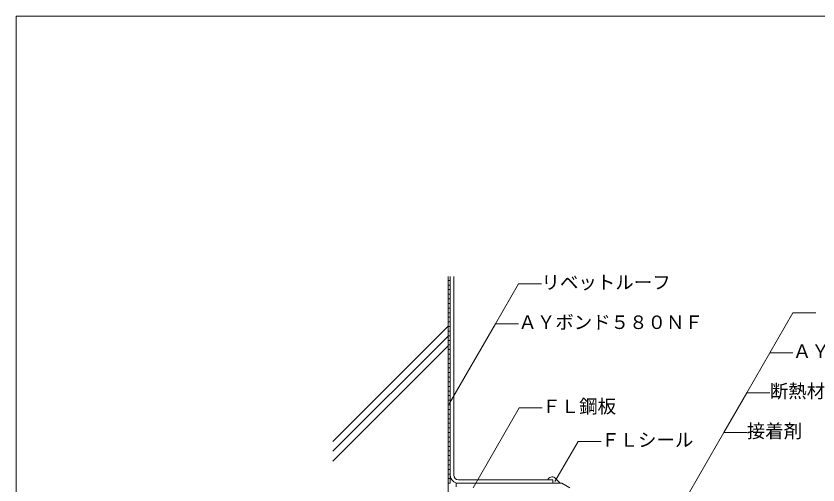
# Model space of a CAD drawing. Units: millimetres, scale not verified. Extents: x -1684 to 270, y -189 to 204.
# Drawn here: x -270 to 77.7, y -19.5 to 184 of the extents above; entities that cross this region are included whole.
import ezdxf
from ezdxf.enums import TextEntityAlignment as Align

# ---------------------------------------------------------------- set-up
doc = ezdxf.new("R2010")
doc.units = ezdxf.units.MM
doc.header["$LTSCALE"] = 2
for name, color, linetype, lineweight in [('1-2_ハッチング', 4, 'Continuous', 9), ('1-4_リベットルーフ', 6, 'Continuous', 18), ('1-8_下地など', 33, 'Continuous', 18), ('1-A_元図・躯体', 7, 'Continuous', 18), ('E-E', 7, 'Continuous', 18), ('F-F', 7, 'Continuous', 18)]:
    doc.layers.add(name, color=color, linetype=linetype, lineweight=lineweight)
doc.styles.add('ＭＳ ゴシック', font='')
doc.styles.get('ＭＳ ゴシック').set_extended_font_data('MS Gothic')

msp = doc.modelspace()

# ---------------------------------------------------------------- linework, layer by layer
at = {"layer": '1-2_ハッチング'}
msp.add_line((-36.396, -16.369), (-34.448, -18.317), dxfattribs=at)
for centre, start, end in [((-37.619, -17.951), 52.31499, 157.97569), ((-33.165, -16.783), 230.0955, 253.5932)]:
    msp.add_arc(centre, 2, start, end, dxfattribs=at)
at = {"layer": '1-4_リベットルーフ'}
for p, q in [((-81.718, -15.201), (-81.718, 70.943)), ((-80.218, -15.201), (-80.218, 70.943)), ((-78.218, -17.201), (-37.218, -17.201)), ((-37.218, -18.701), (-37.218, -17.201)), ((-79.218, -18.701), (-33.316, -18.701)), ((-79.218, -18.701), (-79.218, -20.201)), ((-33.316, -18.701), (-29.852, -20.701))]:
    msp.add_line(p, q, dxfattribs=at)
for radius in [3.5, 2]:
    msp.add_arc((-78.218, -15.201), radius, 180, 270, dxfattribs=at)
at = {"layer": '1-8_下地など'}
for p, q in [((-82.718, 70.943), (-82.718, -18.701)), ((-81.718, 70.943), (-81.718, -18.701)), ((-82.718, 69.299), (-81.718, 69.299)), ((-82.718, 67.299), (-81.718, 67.299)), ((-82.718, 65.299), (-81.718, 65.299)), ((-82.718, 63.299), (-81.718, 63.299)), ((-82.718, 61.299), (-81.718, 61.299)), ((-82.718, 59.299), (-81.718, 59.299)), ((-82.718, 57.299), (-81.718, 57.299)), ((-82.718, 55.299), (-81.718, 55.299)), ((-82.718, 53.299), (-81.718, 53.299)), ((-82.718, 51.299), (-81.718, 51.299)), ((-82.718, 49.299), (-81.718, 49.299)), ((-82.718, 47.299), (-81.718, 47.299)), ((-82.718, 45.299), (-81.718, 45.299)), ((-82.718, 43.299), (-81.718, 43.299)), ((-82.718, 41.299), (-81.718, 41.299)), ((-82.718, 39.299), (-81.718, 39.299)), ((-82.718, 37.299), (-81.718, 37.299)), ((-82.718, 35.299), (-81.718, 35.299)), ((-82.718, 33.299), (-81.718, 33.299)), ((-82.718, 31.299), (-81.718, 31.299)), ((-82.718, 29.299), (-81.718, 29.299)), ((-82.718, 27.299), (-81.718, 27.299)), ((-82.718, 25.299), (-81.718, 25.299)), ((-82.718, 23.299), (-81.718, 23.299)), ((-82.718, 21.299), (-81.718, 21.299)), ((-82.718, 19.299), (-81.718, 19.299)), ((-82.718, 17.299), (-81.718, 17.299)), ((-82.718, 15.299), (-81.718, 15.299)), ((-82.718, 13.299), (-81.718, 13.299)), ((-82.718, 11.299), (-81.718, 11.299)), ((-82.718, 9.299), (-81.718, 9.299)), ((-82.718, 7.299), (-81.718, 7.299)), ((-82.718, 5.299), (-81.718, 5.299)), ((-82.718, 3.299), (-81.718, 3.299)), ((-82.718, 1.299), (-81.718, 1.299)), ((-82.718, -0.701), (-81.718, -0.701)), ((-82.718, -2.701), (-81.718, -2.701)), ((-82.718, -4.701), (-81.718, -4.701)), ((-82.718, -6.701), (-81.718, -6.701)), ((-82.718, -8.701), (-81.718, -8.701)), ((-82.718, -10.701), (-81.718, -10.701)), ((-82.718, -12.701), (-81.718, -12.701)), ((-82.718, -14.701), (-81.718, -14.701)), ((-82.718, -16.701), (-81.718, -16.701)), ((-82.718, -18.701), (-81.718, -18.701))]:
    msp.add_line(p, q, dxfattribs=at)
at = {"layer": '1-A_元図・躯体'}
for p, q in [((-82.718, 70.943), (-82.718, -49.201)), ((-132.718, -0.587), (-82.718, 49.413)), ((-132.718, -4.83), (-82.718, 45.17)), ((-132.718, -9.073), (-82.718, 40.927))]:
    msp.add_line(p, q, dxfattribs=at)
at = {"layer": 'E-E'}
for p, q in [((-62.199, 50.452), (-52.199, 67.773)), ((-52.199, 67.773), (-42.199, 67.773)), ((56.786, 37.891), (66.786, 55.212)), ((66.786, 55.212), (76.786, 55.212)), ((-82.199, 15.811), (-62.199, 50.452)), ((-62.199, 50.452), (-52.199, 50.452)), ((36.786, 3.25), (46.786, 20.571)), ((46.786, 20.571), (56.786, 20.571)), ((-51.856, 13.972), (-71.856, -20.669)), ((-51.856, 13.972), (-41.856, 13.972)), ((36.786, 3.25), (6.786, -48.711)), ((36.786, 3.25), (46.786, 3.25))]:
    msp.add_line(p, q, dxfattribs=at)
for points in [[(46.786, 20.571), (56.786, 37.891), (66.786, 37.891)], [(-36.34, -17.9), (-26.34, -0.58), (-16.34, -0.58)]]:
    msp.add_lwpolyline(points, dxfattribs=at)
at = {"layer": 'F-F'}
msp.add_line((-270, 184), (-270, -176), dxfattribs=at)
msp.add_lwpolyline([(-270, 184), (270, 184), (270, -176), (-270, -176)], dxfattribs=at)

# ---------------------------------------------------------------- texts
at = {"layer": 'E-E', "style": 'ＭＳ ゴシック'}
for s, p in [('リベットルーフ', (-42.199, 63.773)), ('ＡＹボンド５８０ＮＦ', (-52.199, 46.452)), ('ＡＹボンド５８０ＮＦ', (66.786, 33.891)), ('断熱材', (56.786, 16.571)), ('ＦＬ鋼板', (-41.856, 9.972)), ('接着剤', (46.786, -0.75)), ('ＦＬシール', (-16.34, -4.58))]:
    msp.add_text(s, height=5.865, dxfattribs=at).set_placement(p, align=Align.BOTTOM_LEFT)

doc.saveas('drawing.dxf')
